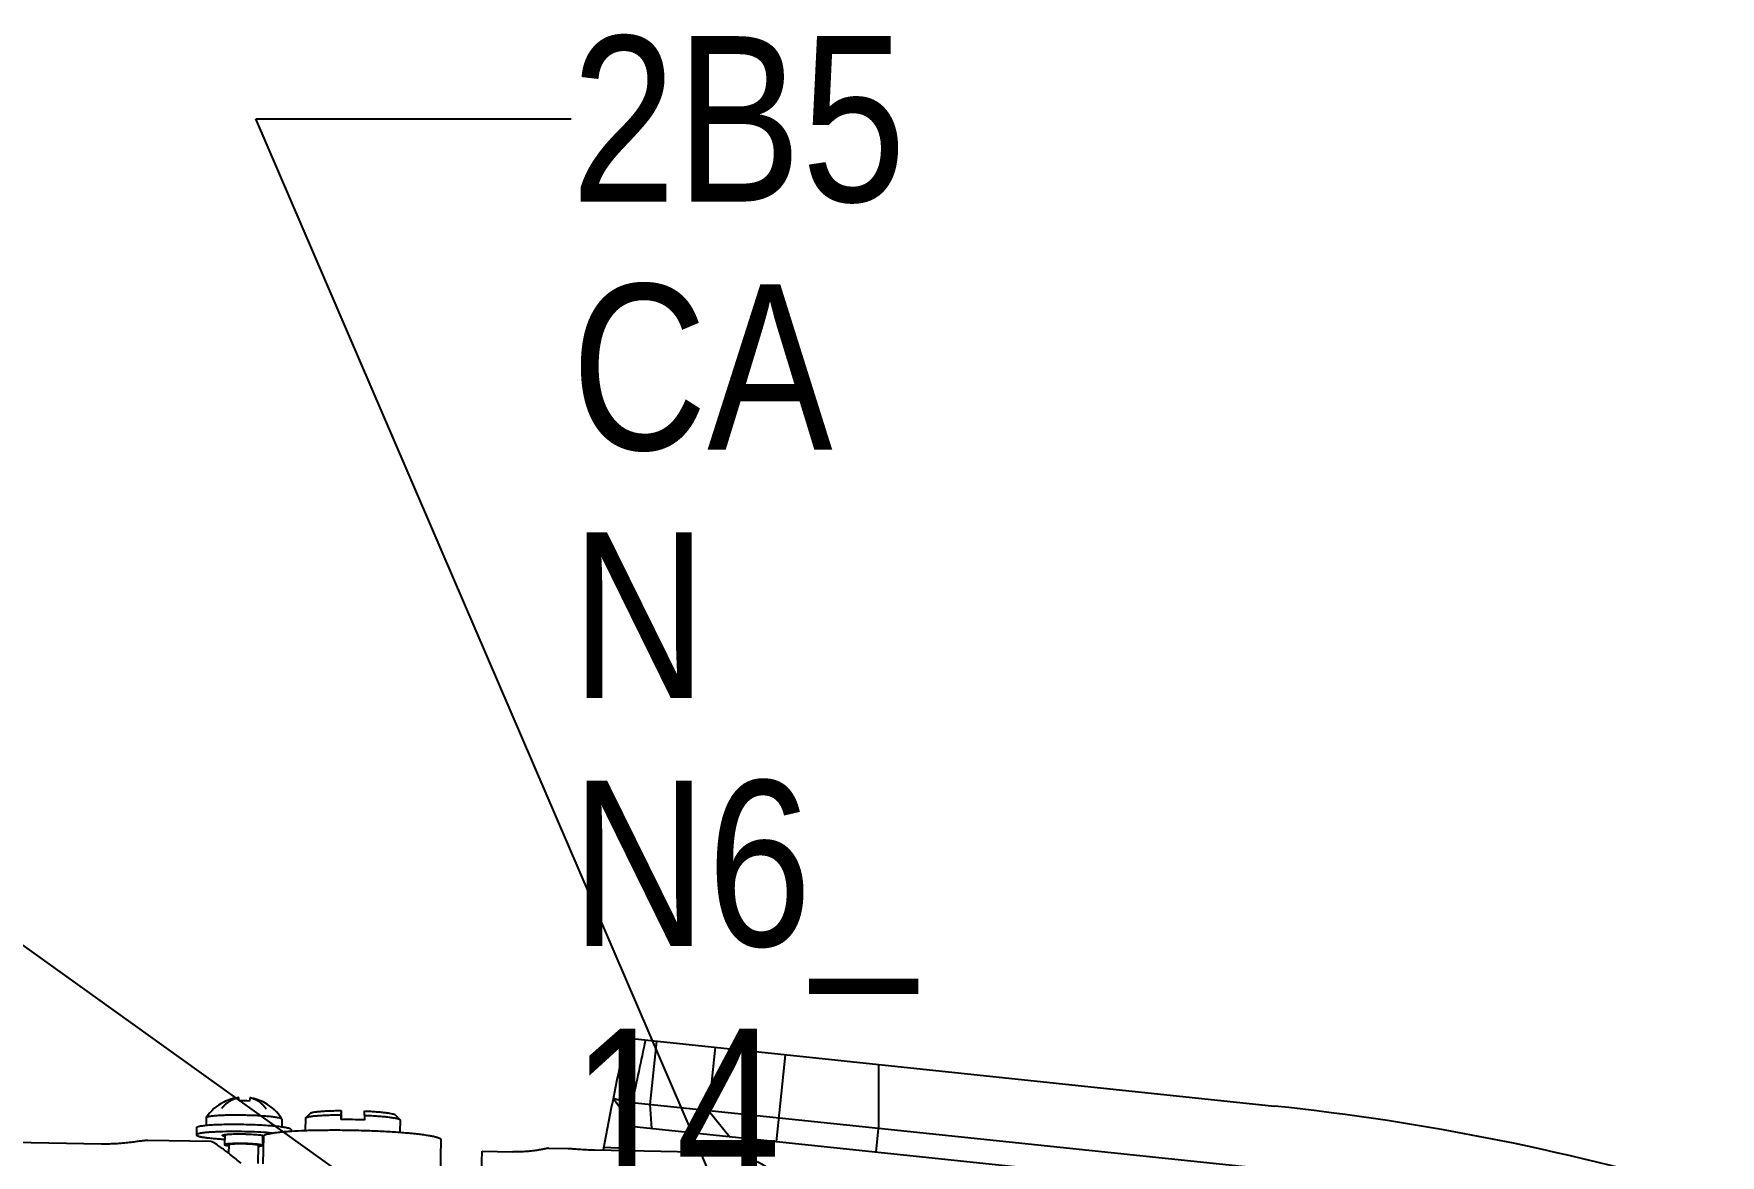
# Model space of a CAD drawing. Header units: millimetres. Extents: x 0 to 420, y 0 to 297.
# Drawn here: x 147.94 to 183.61, y 194.79 to 218.52 of the extents above; entities that cross this region are included whole.
import ezdxf

# ---------------------------------------------------------------- set-up
doc = ezdxf.new("R2010")
doc.units = ezdxf.units.MM
doc.header["$LTSCALE"] = 23.1
doc.layers.get('0').update_dxf_attribs({"linetype": 'CONTINUOUS'})
doc.layers.add('AXIS', color=7, linetype='CONTINUOUS')
doc.layers.add('COSMETIC', color=7, linetype='CONTINUOUS')
doc.styles.get("Standard").update_dxf_attribs({"font": 'txt', "width": 0.85})
doc.styles.add('TEXTSTYLE_2', font='txt', dxfattribs={"width": 0.85})
doc.dimstyles.get("Standard").update_dxf_attribs({"dimtxt": 3.5, "dimasz": 3.5, "dimexe": 1.5, "dimexo": 1, "dimtad": 1, "dimtxsty": 'STANDARD', "dimcen": 0.09, "dimadec": 0, "dimazin": 0, "dimtol": 1, "dimtp": 0.01, "dimtm": 0.01, "dimtfac": 1, "dimtofl": 0, "dimtmove": 0, "dimatfit": 3, "dimfxl": 1, "dimtolj": 1, "dimarcsym": 0})

msp = doc.modelspace()

# ---------------------------------------------------------------- linework, layer by layer
at = {"color": 7, "linetype": 'CONTINUOUS'}
for p, q in [((160.462, 197.271), (174.181, 195.829)), ((160.975, 195.86), (161.116, 197.203)), ((162.349, 197.073), (162.208, 195.73)), ((163.647, 195.076), (163.841, 196.916)), ((165.805, 196.71), (165.805, 195.352)), ((151.958, 195.915), (151.957, 195.916)), ((152.83, 195.899), (152.829, 195.899)), ((160.195, 195.989), (160.195, 195.989)), ((160.633, 195.393), (160.195, 195.989)), ((160.631, 195.396), (160.195, 195.989)), ((160.633, 195.393), (160.598, 195.9)), ((165.805, 195.352), (160.598, 195.9)), ((161.009, 195.354), (160.975, 195.86)), ((151.587, 195.582), (151.584, 195.418)), ((151.589, 195.585), (151.587, 195.582)), ((153.187, 195.551), (153.184, 195.387)), ((153.187, 195.551), (153.186, 195.554)), ((153.187, 195.551), (153.187, 195.551)), ((153.688, 195.575), (153.692, 195.582)), ((153.793, 195.679), (153.692, 195.582)), ((154.437, 195.645), (154.435, 195.545)), ((154.439, 195.735), (154.437, 195.645)), ((154.439, 195.735), (154.439, 195.584)), ((154.439, 195.545), (154.439, 195.584)), ((154.937, 195.635), (154.935, 195.535)), ((154.937, 195.635), (154.939, 195.726)), ((155.586, 195.645), (155.683, 195.544)), ((155.684, 195.544), (155.687, 195.536)), ((155.687, 195.536), (155.687, 195.536)), ((162.653, 195.181), (162.208, 195.73)), ((151.383, 195.37), (151.38, 195.22)), ((151.93, 195.21), (151.93, 195.21)), ((151.981, 195.226), (151.976, 195.009)), ((152.78, 195.211), (152.776, 194.994)), ((153.383, 195.331), (153.382, 195.299)), ((173.988, 193.99), (160.633, 195.393)), ((165.753, 194.855), (165.805, 195.352)), ((174.096, 194.487), (165.805, 195.352)), ((149.374, 195.027), (146.475, 195.082)), ((151.976, 195.009), (151.976, 195.009)), ((152.064, 195.008), (152.06, 194.831)), ((152.689, 194.996), (152.681, 194.612)), ((152.689, 194.996), (152.689, 194.996)), ((152.776, 194.994), (152.776, 194.994)), ((157.423, 194.873), (158.073, 194.86)), ((159.8, 194.904), (162.608, 194.85)), ((160.461, 194.93), (159.991, 194.95)), ((160.461, 194.93), (160.454, 194.891)), ((160.639, 194.888), (160.461, 194.929))]:
    msp.add_line(p, q, dxfattribs=at)
for centre, radius, start, end in [((258.467, 176.177), 100.25, 167.85301, 169.23574), ((258.379, 176.186), 99.748, 167.82207, 168.60149), ((152.378, 195.075), 0.94, 116.5831, 147.1243), ((152.378, 195.075), 0.939, 96.157, 116.5059), ((152.375, 194.967), 0.975, 82.4943, 95.3141), ((152.378, 195.075), 0.939, 61.3029, 81.6514), ((152.378, 195.075), 0.94, 30.6673, 61.2223), ((168.824, 144.86), 51.25, 73.2342, 84), ((154.47, 184.291), 11.254, 87.6313, 90.1771), ((152.615, 203.818), 8.706, 271.0763, 271.2397)]:
    msp.add_arc(centre, radius, start, end, dxfattribs=at)
for points, knots in [([(152.285, 195.938), (152.284, 195.947), (152.282, 195.964), (152.28, 195.983), (152.279, 195.995), (152.278, 196.001), (152.277, 196.006), (152.277, 196.008), (152.277, 196.009)], [0, 0, 0, 0, 0.40002, 0.701427, 0.814394, 0.901899, 0.96379, 1, 1, 1, 1]), ([(152.514, 196.004), (152.514, 196.003), (152.513, 196.001), (152.512, 195.997), (152.511, 195.991), (152.509, 195.979), (152.506, 195.959), (152.504, 195.943), (152.502, 195.933)], [0, 0, 0, 0, 0.03658, 0.098672, 0.186273, 0.29925, 0.600454, 1, 1, 1, 1]), ([(160.598, 195.9), (160.546, 195.91), (160.47, 195.926), (160.374, 195.947), (160.315, 195.959), (160.266, 195.97), (160.233, 195.978), (160.214, 195.983), (160.204, 195.986), (160.198, 195.988), (160.195, 195.988), (160.195, 195.989)], [0, 0, 0, 0, 0.390415, 0.561697, 0.710086, 0.83126, 0.92153, 0.954234, 0.97828, 0.993544, 1, 1, 1, 1]), ([(153.186, 195.554), (153.185, 195.556), (153.183, 195.558), (153.178, 195.562), (153.171, 195.565), (153.159, 195.57), (153.14, 195.576), (153.112, 195.582), (153.077, 195.588), (153.036, 195.595), (152.989, 195.601), (152.916, 195.609), (152.814, 195.617), (152.681, 195.626), (152.537, 195.632), (152.388, 195.636), (152.24, 195.638), (152.096, 195.637), (151.963, 195.634), (151.86, 195.629), (151.787, 195.624), (151.74, 195.62), (151.699, 195.615), (151.664, 195.61), (151.635, 195.605), (151.616, 195.6), (151.603, 195.595), (151.597, 195.592), (151.592, 195.589), (151.589, 195.587), (151.589, 195.585)], [0, 0, 0, 0, 0.002739, 0.006309, 0.010822, 0.016327, 0.030376, 0.048473, 0.070514, 0.096332, 0.125717, 0.158417, 0.232597, 0.316269, 0.406472, 0.5, 0.593529, 0.683731, 0.767403, 0.841583, 0.874283, 0.903668, 0.929486, 0.951527, 0.969624, 0.983673, 0.989178, 0.993691, 0.997261, 1, 1, 1, 1]), ([(153.692, 195.582), (153.694, 195.585), (153.703, 195.59), (153.718, 195.596), (153.74, 195.602), (153.779, 195.61), (153.841, 195.619), (153.931, 195.627), (154.038, 195.634), (154.16, 195.64), (154.295, 195.643), (154.389, 195.644), (154.437, 195.645)], [0, 0, 0, 0, 0.015555, 0.037873, 0.067297, 0.103868, 0.197886, 0.318155, 0.462031, 0.626225, 0.806958, 1, 1, 1, 1]), ([(153.793, 195.679), (153.795, 195.681), (153.803, 195.686), (153.816, 195.691), (153.835, 195.696), (153.869, 195.703), (153.923, 195.711), (154, 195.719), (154.093, 195.725), (154.199, 195.73), (154.316, 195.734), (154.397, 195.735), (154.439, 195.735)], [0, 0, 0, 0, 0.015714, 0.038104, 0.067533, 0.104033, 0.19776, 0.317629, 0.461144, 0.625175, 0.806148, 1, 1, 1, 1]), ([(154.937, 195.635), (154.986, 195.633), (155.08, 195.628), (155.215, 195.62), (155.338, 195.61), (155.445, 195.598), (155.534, 195.586), (155.597, 195.575), (155.636, 195.565), (155.657, 195.558), (155.673, 195.552), (155.681, 195.547), (155.684, 195.544)], [0, 0, 0, 0, 0.192942, 0.373643, 0.537853, 0.681771, 0.802088, 0.896143, 0.932723, 0.962149, 0.98446, 1, 1, 1, 1]), ([(154.939, 195.726), (154.981, 195.724), (155.063, 195.719), (155.181, 195.712), (155.287, 195.703), (155.38, 195.693), (155.457, 195.682), (155.511, 195.672), (155.544, 195.663), (155.563, 195.657), (155.576, 195.652), (155.583, 195.647), (155.586, 195.645)], [0, 0, 0, 0, 0.193755, 0.374698, 0.538745, 0.682301, 0.802216, 0.895979, 0.932488, 0.961919, 0.984302, 1, 1, 1, 1]), ([(150.35, 195.103), (150.332, 195.103), (150.288, 195.099), (150.211, 195.09), (150.111, 195.076), (149.99, 195.06), (149.853, 195.045), (149.646, 195.028), (149.484, 195.025), (149.374, 195.027)], [0, 0, 0, 0, 0.054058, 0.134552, 0.23891, 0.364067, 0.506674, 0.663061, 1, 1, 1, 1]), ([(152.985, 195.259), (152.904, 195.266), (152.734, 195.277), (152.472, 195.287), (152.203, 195.291), (151.984, 195.289), (151.82, 195.284), (151.712, 195.279), (151.63, 195.273), (151.571, 195.268), (151.532, 195.263), (151.498, 195.259), (151.468, 195.254), (151.442, 195.249), (151.42, 195.244), (151.403, 195.239), (151.392, 195.234), (151.386, 195.229), (151.383, 195.226), (151.381, 195.223), (151.38, 195.221), (151.38, 195.22)], [0, 0, 0, 0, 0.149536, 0.316034, 0.486884, 0.649136, 0.72315, 0.79052, 0.849978, 0.876388, 0.900423, 0.921974, 0.940952, 0.957282, 0.970917, 0.98184, 0.990102, 0.993292, 0.995922, 0.998096, 1, 1, 1, 1]), ([(151.38, 195.22), (151.38, 195.219), (151.381, 195.217), (151.383, 195.213), (151.386, 195.21), (151.393, 195.206), (151.405, 195.2), (151.423, 195.194), (151.446, 195.187), (151.474, 195.181), (151.507, 195.175), (151.544, 195.169), (151.586, 195.163), (151.65, 195.155), (151.738, 195.146), (151.854, 195.137), (151.936, 195.131), (151.978, 195.129)], [0, 0, 0, 0, 0.005276, 0.011387, 0.018858, 0.027979, 0.051694, 0.083099, 0.1223, 0.169222, 0.223702, 0.285497, 0.354324, 0.429841, 0.59941, 0.790772, 1, 1, 1, 1]), ([(153.383, 195.331), (153.383, 195.333), (153.382, 195.336), (153.378, 195.34), (153.372, 195.345), (153.363, 195.349), (153.352, 195.353), (153.339, 195.358), (153.324, 195.362), (153.299, 195.368), (153.262, 195.375), (153.212, 195.383), (153.154, 195.391), (153.088, 195.399), (153.016, 195.406), (152.908, 195.415), (152.761, 195.424), (152.576, 195.433), (152.384, 195.438), (152.191, 195.44), (152.006, 195.439), (151.86, 195.435), (151.752, 195.43), (151.679, 195.426), (151.613, 195.421), (151.555, 195.415), (151.505, 195.409), (151.468, 195.403), (151.443, 195.398), (151.427, 195.394), (151.414, 195.391), (151.403, 195.387), (151.395, 195.383), (151.388, 195.379), (151.384, 195.374), (151.383, 195.371), (151.383, 195.37)], [0, 0, 0, 0, 0.002203, 0.004987, 0.00865, 0.013318, 0.019046, 0.025854, 0.033747, 0.042717, 0.063837, 0.089057, 0.118161, 0.150885, 0.186926, 0.225946, 0.311421, 0.404072, 0.500376, 0.596664, 0.68927, 0.774669, 0.813642, 0.849629, 0.882294, 0.911334, 0.936486, 0.957534, 0.966469, 0.974325, 0.981095, 0.986787, 0.99142, 0.99505, 0.997808, 1, 1, 1, 1]), ([(151.93, 195.21), (151.93, 195.211), (151.932, 195.213), (151.934, 195.215), (151.939, 195.217), (151.947, 195.22), (151.96, 195.223), (151.975, 195.226), (151.994, 195.229), (152.016, 195.231), (152.05, 195.234), (152.1, 195.237), (152.165, 195.24), (152.238, 195.241), (152.314, 195.241), (152.393, 195.24), (152.472, 195.238), (152.547, 195.234), (152.618, 195.23), (152.68, 195.225), (152.734, 195.219), (152.772, 195.213), (152.796, 195.208), (152.806, 195.206), (152.81, 195.204)], [0, 0, 0, 0, 0.004401, 0.007569, 0.011559, 0.022192, 0.036466, 0.054362, 0.07578, 0.100581, 0.128583, 0.193328, 0.268041, 0.35041, 0.43787, 0.527693, 0.617074, 0.703222, 0.783451, 0.855266, 0.916452, 0.965155, 0.984373, 1, 1, 1, 1]), ([(151.979, 195.191), (151.971, 195.192), (151.962, 195.194), (151.95, 195.198), (151.943, 195.2), (151.937, 195.202), (151.933, 195.205), (151.93, 195.208), (151.93, 195.21)], [0, 0, 0, 0, 0.402899, 0.565248, 0.701226, 0.811015, 0.89544, 1, 1, 1, 1]), ([(152.805, 195.18), (152.804, 195.18), (152.795, 195.178), (152.787, 195.176), (152.781, 195.175)], [0, 0, 0, 0, 0.220731, 1, 1, 1, 1]), ([(160.633, 195.393), (160.626, 195.394), (160.608, 195.385), (160.574, 195.343), (160.532, 195.25), (160.49, 195.105), (160.469, 194.991), (160.461, 194.93)], [0, 0, 0, 0, 0.0415, 0.10549, 0.319951, 0.635035, 1, 1, 1, 1]), ([(152.776, 194.994), (152.776, 194.995), (152.775, 194.997), (152.772, 194.999), (152.767, 195.002), (152.758, 195.005), (152.745, 195.008), (152.728, 195.012), (152.708, 195.015), (152.685, 195.018), (152.648, 195.022), (152.596, 195.027), (152.528, 195.031), (152.454, 195.035), (152.377, 195.037), (152.3, 195.038), (152.226, 195.037), (152.157, 195.035), (152.105, 195.033), (152.068, 195.03), (152.045, 195.028), (152.025, 195.025), (152.008, 195.023), (151.995, 195.02), (151.986, 195.017), (151.981, 195.015), (151.978, 195.013), (151.976, 195.011), (151.976, 195.009)], [0, 0, 0, 0, 0.00488, 0.008543, 0.013212, 0.025745, 0.04261, 0.063734, 0.088961, 0.118071, 0.150803, 0.22588, 0.311376, 0.404049, 0.500376, 0.596688, 0.689315, 0.774735, 0.849711, 0.882385, 0.911431, 0.93659, 0.957644, 0.974435, 0.986895, 0.991529, 0.99516, 1, 1, 1, 1]), ([(152.063, 194.986), (152.05, 194.988), (152.033, 194.99), (152.012, 194.994), (151.999, 194.997), (151.99, 195), (151.983, 195.003), (151.98, 195.005), (151.977, 195.007), (151.976, 195.008), (151.976, 195.009)], [0, 0, 0, 0, 0.409625, 0.575551, 0.714211, 0.824979, 0.907871, 0.939212, 0.96433, 1, 1, 1, 1]), ([(152.689, 194.996), (152.689, 194.997), (152.687, 194.998), (152.685, 195), (152.681, 195.002), (152.674, 195.004), (152.664, 195.007), (152.651, 195.01), (152.628, 195.013), (152.595, 195.017), (152.548, 195.021), (152.495, 195.025), (152.437, 195.027), (152.377, 195.029), (152.316, 195.03), (152.259, 195.029), (152.205, 195.028), (152.165, 195.026), (152.136, 195.024), (152.118, 195.022), (152.102, 195.02), (152.089, 195.018), (152.078, 195.016), (152.071, 195.014), (152.067, 195.012), (152.065, 195.01), (152.064, 195.009), (152.064, 195.008)], [0, 0, 0, 0, 0.004879, 0.008543, 0.013212, 0.025746, 0.042609, 0.063735, 0.088961, 0.1508, 0.225877, 0.311373, 0.404047, 0.500374, 0.596686, 0.689313, 0.774734, 0.849711, 0.882384, 0.911431, 0.936589, 0.957644, 0.974435, 0.986895, 0.991529, 0.99516, 1, 1, 1, 1]), ([(152.776, 194.994), (152.776, 194.993), (152.775, 194.991), (152.773, 194.99), (152.769, 194.987), (152.763, 194.985), (152.753, 194.983), (152.74, 194.98), (152.725, 194.978), (152.708, 194.976), (152.695, 194.975), (152.689, 194.974)], [0, 0, 0, 0, 0.035477, 0.060443, 0.091638, 0.174306, 0.284967, 0.423647, 0.589714, 0.782246, 1, 1, 1, 1]), ([(157.402, 193.933), (157.406, 194.129), (157.413, 194.442), (157.42, 194.755), (157.423, 194.873)], [0, 0, 0, 0, 0.624039, 1, 1, 1, 1]), ([(158.826, 194.94), (158.826, 194.94), (158.824, 194.94), (158.822, 194.939), (158.817, 194.938), (158.81, 194.936), (158.802, 194.935), (158.788, 194.931), (158.766, 194.927), (158.734, 194.92), (158.696, 194.913), (158.653, 194.905), (158.604, 194.897), (158.55, 194.889), (158.469, 194.879), (158.359, 194.868), (158.219, 194.86), (158.122, 194.859), (158.073, 194.86)], [0, 0, 0, 0, 0.001395, 0.00524, 0.011521, 0.020215, 0.031297, 0.044721, 0.078404, 0.120863, 0.171612, 0.230136, 0.295869, 0.368221, 0.446556, 0.618402, 0.805274, 1, 1, 1, 1]), ([(159.244, 194.933), (159.276, 194.932), (159.353, 194.927), (159.481, 194.918), (159.634, 194.908), (159.743, 194.905), (159.8, 194.904)], [0, 0, 0, 0, 0.175372, 0.412712, 0.694556, 1, 1, 1, 1]), ([(162.608, 194.85), (162.789, 194.823), (163.152, 194.724), (163.477, 194.533), (163.625, 194.415)], [0, 0, 0, 0, 0.492054, 1, 1, 1, 1])]:
    msp.add_open_spline(points, degree=3, knots=knots, dxfattribs=at)
at = {"layer": 'AXIS', "color": 7, "linetype": 'CONTINUOUS'}
for p, q in [((153.688, 195.575), (153.683, 195.314)), ((155.687, 195.536), (155.682, 195.276)), ((151.695, 195.077), (150.346, 195.103)), ((152.794, 194.61), (152.805, 195.193)), ((156.54, 194.374), (156.554, 195.121)), ((158.826, 194.941), (159.245, 194.933))]:
    msp.add_line(p, q, dxfattribs=at)
for points, knots in [([(152.805, 195.193), (152.805, 195.194), (152.805, 195.197), (152.807, 195.201), (152.809, 195.203)], [0, 0, 0, 0, 0.235122, 1, 1, 1, 1]), ([(152.809, 195.203), (152.811, 195.206), (152.817, 195.211), (152.829, 195.219), (152.845, 195.226), (152.874, 195.236), (152.92, 195.248), (152.988, 195.26), (153.07, 195.272), (153.167, 195.283), (153.277, 195.293), (153.448, 195.304), (153.686, 195.316), (153.997, 195.323), (154.332, 195.325), (154.563, 195.323), (154.68, 195.32)], [0, 0, 0, 0, 0.005654, 0.012994, 0.022224, 0.033429, 0.061872, 0.098337, 0.142616, 0.194374, 0.253189, 0.318569, 0.466702, 0.633631, 0.813498, 1, 1, 1, 1]), ([(154.68, 195.32), (154.802, 195.318), (155.041, 195.311), (155.389, 195.296), (155.663, 195.278), (155.866, 195.261), (156.002, 195.248), (156.125, 195.234), (156.235, 195.219), (156.329, 195.204), (156.398, 195.19), (156.444, 195.179), (156.473, 195.17), (156.498, 195.162), (156.518, 195.154), (156.534, 195.146), (156.545, 195.138), (156.552, 195.13), (156.554, 195.124), (156.554, 195.121)], [0, 0, 0, 0, 0.192601, 0.377895, 0.548829, 0.626848, 0.698899, 0.764304, 0.822455, 0.872822, 0.914974, 0.932866, 0.948599, 0.962158, 0.973554, 0.982831, 0.990096, 0.995615, 1, 1, 1, 1]), ([(152.329, 194.619), (152.252, 194.681), (152.141, 194.769), (152, 194.879), (151.911, 194.946), (151.835, 195), (151.774, 195.04), (151.731, 195.064), (151.705, 195.075), (151.695, 195.077), (151.69, 195.077)], [0, 0, 0, 0, 0.376797, 0.538941, 0.680561, 0.799389, 0.893222, 0.960216, 0.983427, 1, 1, 1, 1])]:
    msp.add_open_spline(points, degree=3, knots=knots, dxfattribs=at)
at = {"layer": 'COSMETIC', "color": 7, "linetype": 'CONTINUOUS'}
for points in [[(151.915, 195.78), (151.922, 195.787), (151.931, 195.799), (151.942, 195.811), (151.949, 195.819), (151.953, 195.824), (151.957, 195.829), (151.96, 195.833), (151.962, 195.835), (151.964, 195.837), (151.965, 195.838), (151.966, 195.839), (151.967, 195.84), (151.968, 195.841), (151.97, 195.843), (151.974, 195.846), (151.978, 195.85), (151.985, 195.857), (151.993, 195.865), (152.002, 195.873), (152.009, 195.879), (152.013, 195.883), (152.017, 195.886), (152.019, 195.888), (152.02, 195.89), (152.021, 195.89), (152.022, 195.891), (152.023, 195.892), (152.025, 195.893), (152.027, 195.895), (152.031, 195.898), (152.036, 195.901), (152.042, 195.905), (152.047, 195.91), (152.053, 195.914), (152.059, 195.918), (152.064, 195.922), (152.069, 195.926), (152.073, 195.928), (152.076, 195.93), (152.078, 195.932), (152.08, 195.933), (152.081, 195.934), (152.081, 195.935), (152.082, 195.935), (152.083, 195.935), (152.085, 195.936), (152.087, 195.938), (152.09, 195.939), (152.094, 195.941), (152.099, 195.944), (152.104, 195.947), (152.11, 195.95), (152.116, 195.953), (152.122, 195.957), (152.128, 195.96), (152.132, 195.962), (152.136, 195.965), (152.139, 195.966), (152.141, 195.967), (152.142, 195.968), (152.143, 195.968), (152.144, 195.969), (152.146, 195.969), (152.148, 195.97), (152.152, 195.972), (152.158, 195.974), (152.166, 195.977), (152.176, 195.981), (152.186, 195.985), (152.195, 195.988), (152.2, 195.99), (152.204, 195.992), (152.207, 195.993), (152.208, 195.993), (152.21, 195.994), (152.211, 195.994), (152.212, 195.994), (152.214, 195.995), (152.217, 195.995), (152.221, 195.996), (152.226, 195.997), (152.233, 195.999), (152.241, 196.001), (152.256, 196.004), (152.268, 196.007), (152.277, 196.009)], [(152.865, 195.762), (152.859, 195.77), (152.85, 195.781), (152.84, 195.794), (152.834, 195.802), (152.829, 195.808), (152.825, 195.812), (152.822, 195.816), (152.82, 195.819), (152.819, 195.82), (152.818, 195.822), (152.817, 195.823), (152.816, 195.823), (152.815, 195.825), (152.813, 195.827), (152.81, 195.83), (152.806, 195.834), (152.799, 195.841), (152.791, 195.849), (152.783, 195.858), (152.776, 195.864), (152.772, 195.869), (152.769, 195.872), (152.766, 195.874), (152.765, 195.875), (152.764, 195.876), (152.763, 195.877), (152.762, 195.878), (152.76, 195.879), (152.758, 195.881), (152.754, 195.884), (152.75, 195.888), (152.744, 195.892), (152.739, 195.896), (152.733, 195.901), (152.728, 195.905), (152.722, 195.909), (152.718, 195.913), (152.714, 195.916), (152.711, 195.918), (152.709, 195.92), (152.707, 195.921), (152.707, 195.922), (152.706, 195.923), (152.705, 195.923), (152.704, 195.924), (152.703, 195.925), (152.7, 195.926), (152.697, 195.928), (152.694, 195.93), (152.689, 195.933), (152.683, 195.936), (152.678, 195.939), (152.672, 195.943), (152.666, 195.946), (152.661, 195.95), (152.656, 195.952), (152.652, 195.955), (152.65, 195.956), (152.648, 195.957), (152.647, 195.958), (152.646, 195.958), (152.645, 195.959), (152.643, 195.96), (152.641, 195.961), (152.637, 195.963), (152.632, 195.965), (152.623, 195.968), (152.613, 195.973), (152.603, 195.977), (152.595, 195.98), (152.59, 195.983), (152.586, 195.984), (152.583, 195.985), (152.581, 195.986), (152.58, 195.987), (152.579, 195.987), (152.578, 195.987), (152.576, 195.988), (152.573, 195.988), (152.569, 195.989), (152.564, 195.991), (152.558, 195.993), (152.549, 195.995), (152.535, 195.999), (152.522, 196.002), (152.514, 196.004)]]:
    msp.add_open_spline(points, degree=3, knots=[0, 0, 0, 0, 0.0625, 0.09375, 0.109375, 0.125, 0.140625, 0.148438, 0.15625, 0.160156, 0.164062, 0.166016, 0.167969, 0.171875, 0.179688, 0.1875, 0.203125, 0.21875, 0.25, 0.28125, 0.296875, 0.3125, 0.320312, 0.328125, 0.332031, 0.333984, 0.335938, 0.339844, 0.34375, 0.351562, 0.359375, 0.375, 0.390625, 0.40625, 0.421875, 0.4375, 0.453125, 0.46875, 0.476562, 0.484375, 0.492188, 0.496094, 0.498047, 0.5, 0.501953, 0.503906, 0.507812, 0.515625, 0.523438, 0.53125, 0.546875, 0.5625, 0.578125, 0.59375, 0.609375, 0.625, 0.640625, 0.648438, 0.65625, 0.660156, 0.664062, 0.666016, 0.667969, 0.671875, 0.679688, 0.6875, 0.703125, 0.71875, 0.75, 0.78125, 0.796875, 0.8125, 0.820312, 0.828125, 0.832031, 0.833984, 0.835938, 0.839844, 0.84375, 0.851562, 0.859375, 0.875, 0.890625, 0.90625, 0.9375, 1, 1, 1, 1], dxfattribs=at)

# ---------------------------------------------------------------- texts
at = {"color": 2, "linetype": 'CONTINUOUS', "insert": (159.309, 218.469), "char_height": 3.5, "width": 12.27187, "attachment_point": 1, "line_spacing_factor": 0.9, "style": 'TEXTSTYLE_2'}
msp.add_mtext('2B5\\PCA\\PN \\PN6_\\P14', dxfattribs=at)

# ---------------------------------------------------------------- leaders
at = {"color": 2, "linetype": 'CONTINUOUS'}
for points in [[(164.074, 190.132), (152.637, 216.719), (159.309, 216.719)], [(159.252, 190.964), (126.713, 214.264), (120.713, 214.264)]]:
    msp.add_leader(points, dimstyle='STANDARD', override={"dimtad": 0, "dimldrblk": 'DOT'}, dxfattribs=at)

doc.saveas('drawing.dxf')
